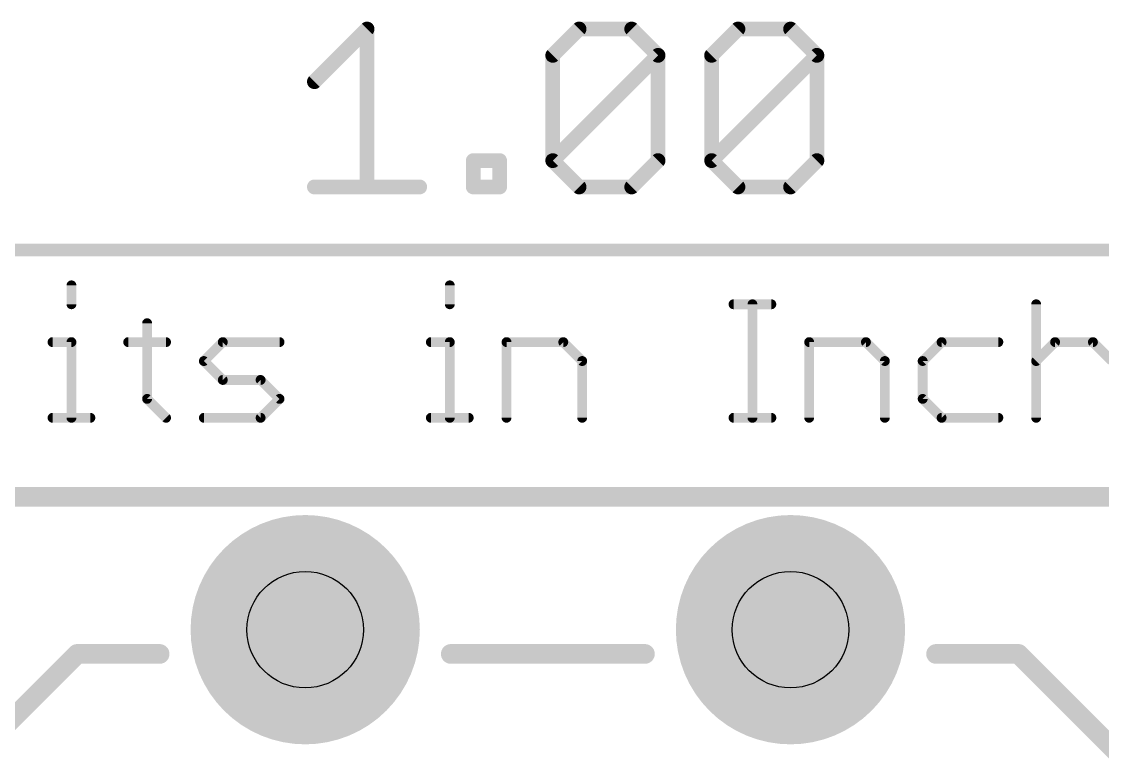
# Model space of a CAD drawing. Extents: x -39 to 68, y -12 to 30.
# Drawn here: x 7.28 to 18.41, y 22.75 to 30.29 of the extents above; entities that cross this region are included whole.
import ezdxf

# ---------------------------------------------------------------- set-up
doc = ezdxf.new("R2010")
doc.units = 0
for name, color, linetype in [('1', 12, 'CONTINUOUS'), ('16', 132, 'CONTINUOUS'), ('17', 110, 'CONTINUOUS'), ('20', 31, 'CONTINUOUS'), ('21', 41, 'CONTINUOUS'), ('29', 253, 'CONTINUOUS'), ('30', 253, 'CONTINUOUS'), ('44', 253, 'CONTINUOUS'), ('47', 253, 'CONTINUOUS')]:
    doc.layers.add(name, color=color, linetype=linetype)

# ---------------------------------------------------------------- blocks, each defined once
blk = doc.blocks.new('ROUNDP')
at = {"const_width": 0.5}
blk.add_lwpolyline([(0, -0.25, 1), (0, 0.25, 1), (0, -0.25)], format="xyb", dxfattribs=at)

msp = doc.modelspace()

# ---------------------------------------------------------------- linework, layer by layer
at = {"layer": '1', "const_width": 0.2032}
msp.add_lwpolyline([(0, 25.4), (25.4, 25.4)], dxfattribs=at)
at = {"layer": '16', "const_width": 0.2032}
msp.add_lwpolyline([(25.4, 25.4), (0, 25.4)], dxfattribs=at)
at = {"layer": '20', "const_width": 0.2032}
msp.add_lwpolyline([(25.4, 25.4), (0, 25.4)], dxfattribs=at)
at = {"layer": '21', "const_width": 0.2032}
for points in [[(6.7, 22.63), (7.85, 23.78)], [(7.85, 23.78), (8.7, 23.78)], [(11.7, 23.78), (13.7, 23.78)], [(16.7, 23.78), (17.55, 23.78)], [(17.55, 23.78), (18.7, 22.63)]]:
    msp.add_lwpolyline(points, dxfattribs=at)
at = {"layer": '21', "const_width": 0.1016}
for points in [[(7.85, 23.8308, 1), (7.85, 23.7292)], [(7.8859, 23.7441, 1), (7.8141, 23.8159)], [(8.7, 23.7292, 1), (8.7, 23.8308)], [(11.7, 23.8308, 1), (11.7, 23.7292)], [(13.7, 23.7292, 1), (13.7, 23.8308)], [(16.7, 23.8308, 1), (16.7, 23.7292)], [(17.5859, 23.8159, 1), (17.5141, 23.7441)], [(17.55, 23.7292, 1), (17.55, 23.8308)]]:
    msp.add_lwpolyline(points, format="xyb", dxfattribs=at)
at = {"layer": '44'}
for centre in [(10.2, 24.03), (15.2, 24.03)]:
    msp.add_circle(centre, 0.6, dxfattribs=at)
at = {"layer": '47'}
for points, const_width in [([(10.2948, 29.6754), (10.8371, 30.2177)], 0.1524), ([(10.8371, 30.2177), (10.8371, 28.5907)], 0.1524), ([(12.7505, 29.9465), (13.0217, 30.2177)], 0.1524), ([(13.0217, 30.2177), (13.564, 30.2177)], 0.1524), ([(13.564, 30.2177), (13.8352, 29.9465)], 0.1524), ([(14.3877, 29.9465), (14.6589, 30.2177)], 0.1524), ([(14.6589, 30.2177), (15.2012, 30.2177)], 0.1524), ([(15.2012, 30.2177), (15.4724, 29.9465)], 0.1524), ([(12.7505, 28.8619), (12.7505, 29.9465)], 0.1524), ([(12.7505, 28.8619), (13.8352, 29.9465)], 0.1524), ([(13.8352, 29.9465), (13.8352, 28.8619)], 0.1524), ([(14.3877, 28.8619), (14.3877, 29.9465)], 0.1524), ([(14.3877, 28.8619), (15.4724, 29.9465)], 0.1524), ([(15.4724, 29.9465), (15.4724, 28.8619)], 0.1524), ([(11.932, 28.5907), (11.932, 28.8619)], 0.1524), ([(11.932, 28.8619), (12.2031, 28.8619)], 0.1524), ([(12.2031, 28.8619), (12.2031, 28.5907)], 0.1524), ([(13.0217, 28.5907), (12.7505, 28.8619)], 0.1524), ([(13.8352, 28.8619), (13.564, 28.5907)], 0.1524), ([(14.6589, 28.5907), (14.3877, 28.8619)], 0.1524), ([(15.4724, 28.8619), (15.2012, 28.5907)], 0.1524), ([(10.2948, 28.5907), (11.3795, 28.5907)], 0.1524), ([(12.2031, 28.5907), (11.932, 28.5907)], 0.1524), ([(13.564, 28.5907), (13.0217, 28.5907)], 0.1524), ([(15.2012, 28.5907), (14.6589, 28.5907)], 0.1524), ([(25.335, 27.94), (0.065, 27.94)], 0.13), ([(7.7915, 27.5771), (7.7915, 27.3822)], 0.1016), ([(11.6895, 27.5771), (11.6895, 27.3822)], 0.1016), ([(14.613, 27.3822), (15.0028, 27.3822)], 0.1016), ([(14.8079, 26.2128), (14.8079, 27.3822)], 0.1016), ([(17.7314, 27.3822), (17.7314, 26.2128)], 0.1016), ([(8.5711, 27.1873), (8.5711, 26.4077)], 0.1016), ([(7.5966, 26.9924), (7.7915, 26.9924)], 0.1016), ([(7.7915, 26.9924), (7.7915, 26.2128)], 0.1016), ([(8.3762, 26.9924), (8.766, 26.9924)], 0.1016), ([(9.1558, 26.7975), (9.3507, 26.9924)], 0.1016), ([(9.3507, 26.9924), (9.9354, 26.9924)], 0.1016), ([(11.4946, 26.9924), (11.6895, 26.9924)], 0.1016), ([(11.6895, 26.9924), (11.6895, 26.2128)], 0.1016), ([(12.2742, 26.2128), (12.2742, 26.9924)], 0.1016), ([(12.2742, 26.9924), (12.8589, 26.9924)], 0.1016), ([(12.8589, 26.9924), (13.0538, 26.7975)], 0.1016), ([(15.3926, 26.2128), (15.3926, 26.9924)], 0.1016), ([(15.3926, 26.9924), (15.9773, 26.9924)], 0.1016), ([(15.9773, 26.9924), (16.1722, 26.7975)], 0.1016), ([(16.7569, 26.9924), (16.562, 26.7975)], 0.1016), ([(17.3416, 26.9924), (16.7569, 26.9924)], 0.1016), ([(17.7314, 26.7975), (17.9263, 26.9924)], 0.1016), ([(17.9263, 26.9924), (18.3161, 26.9924)], 0.1016), ([(18.3161, 26.9924), (18.511, 26.7975)], 0.1016), ([(9.3507, 26.6026), (9.1558, 26.7975)], 0.1016), ([(13.0538, 26.7975), (13.0538, 26.2128)], 0.1016), ([(16.1722, 26.7975), (16.1722, 26.2128)], 0.1016), ([(16.562, 26.7975), (16.562, 26.4077)], 0.1016), ([(9.7405, 26.6026), (9.3507, 26.6026)], 0.1016), ([(9.9354, 26.4077), (9.7405, 26.6026)], 0.1016), ([(8.5711, 26.4077), (8.766, 26.2128)], 0.1016), ([(9.7405, 26.2128), (9.9354, 26.4077)], 0.1016), ([(16.562, 26.4077), (16.7569, 26.2128)], 0.1016), ([(7.5966, 26.2128), (7.9864, 26.2128)], 0.1016), ([(9.1558, 26.2128), (9.7405, 26.2128)], 0.1016), ([(11.4946, 26.2128), (11.8844, 26.2128)], 0.1016), ([(14.613, 26.2128), (15.0028, 26.2128)], 0.1016), ([(16.7569, 26.2128), (17.3416, 26.2128)], 0.1016)]:
    msp.add_lwpolyline(points, dxfattribs=dict(at, const_width=const_width))
for points, const_width in [([(10.8752, 30.2177, 1), (10.799, 30.2177)], 0.0762), ([(10.8641, 30.1907, 1), (10.8102, 30.2446)], 0.0762), ([(13.0217, 30.2558, 1), (13.0217, 30.1796)], 0.0762), ([(13.0486, 30.1907, 1), (12.9948, 30.2446)], 0.0762), ([(13.591, 30.2446, 1), (13.5371, 30.1907)], 0.0762), ([(13.564, 30.1796, 1), (13.564, 30.2558)], 0.0762), ([(14.6589, 30.2558, 1), (14.6589, 30.1796)], 0.0762), ([(14.6858, 30.1907, 1), (14.6319, 30.2446)], 0.0762), ([(15.2281, 30.2446, 1), (15.1743, 30.1907)], 0.0762), ([(15.2012, 30.1796, 1), (15.2012, 30.2558)], 0.0762), ([(12.7886, 29.9465, 1), (12.7124, 29.9465)], 0.0762), ([(12.7236, 29.9735, 1), (12.7775, 29.9196)], 0.0762), ([(13.8733, 29.9465, 1), (13.7971, 29.9465)], 0.0762), ([(13.8621, 29.9196, 1), (13.8083, 29.9735)], 0.0762), ([(13.8083, 29.9196, 1), (13.8621, 29.9735)], 0.0762), ([(14.4258, 29.9465, 1), (14.3496, 29.9465)], 0.0762), ([(14.3608, 29.9735, 1), (14.4146, 29.9196)], 0.0762), ([(15.5105, 29.9465, 1), (15.4343, 29.9465)], 0.0762), ([(15.4993, 29.9196, 1), (15.4454, 29.9735)], 0.0762), ([(15.4454, 29.9196, 1), (15.4993, 29.9735)], 0.0762), ([(10.2679, 29.7023, 1), (10.3218, 29.6484)], 0.0762), ([(11.9701, 28.8619, 1), (11.8939, 28.8619)], 0.0762), ([(11.932, 28.9, 1), (11.932, 28.8238)], 0.0762), ([(12.2412, 28.8619, 1), (12.165, 28.8619)], 0.0762), ([(12.2031, 28.8238, 1), (12.2031, 28.9)], 0.0762), ([(12.7775, 28.8888, 1), (12.7236, 28.8349)], 0.0762), ([(12.7236, 28.8888, 1), (12.7775, 28.8349)], 0.0762), ([(12.7124, 28.8619, 1), (12.7886, 28.8619)], 0.0762), ([(13.7971, 28.8619, 1), (13.8733, 28.8619)], 0.0762), ([(13.8621, 28.8349, 1), (13.8083, 28.8888)], 0.0762), ([(14.4146, 28.8888, 1), (14.3608, 28.8349)], 0.0762), ([(14.3608, 28.8888, 1), (14.4146, 28.8349)], 0.0762), ([(14.3496, 28.8619, 1), (14.4258, 28.8619)], 0.0762), ([(15.4343, 28.8619, 1), (15.5105, 28.8619)], 0.0762), ([(15.4993, 28.8349, 1), (15.4454, 28.8888)], 0.0762), ([(10.2948, 28.6288, 1), (10.2948, 28.5526)], 0.0762), ([(10.799, 28.5907, 1), (10.8752, 28.5907)], 0.0762), ([(11.3795, 28.5526, 1), (11.3795, 28.6288)], 0.0762), ([(11.932, 28.6288, 1), (11.932, 28.5526)], 0.0762), ([(11.8939, 28.5907, 1), (11.9701, 28.5907)], 0.0762), ([(12.165, 28.5907, 1), (12.2412, 28.5907)], 0.0762), ([(12.2031, 28.5526, 1), (12.2031, 28.6288)], 0.0762), ([(13.0217, 28.6288, 1), (13.0217, 28.5526)], 0.0762), ([(12.9948, 28.5638, 1), (13.0486, 28.6176)], 0.0762), ([(13.5371, 28.6176, 1), (13.591, 28.5638)], 0.0762), ([(13.564, 28.5526, 1), (13.564, 28.6288)], 0.0762), ([(14.6589, 28.6288, 1), (14.6589, 28.5526)], 0.0762), ([(14.6319, 28.5638, 1), (14.6858, 28.6176)], 0.0762), ([(15.1743, 28.6176, 1), (15.2281, 28.5638)], 0.0762), ([(15.2012, 28.5526, 1), (15.2012, 28.6288)], 0.0762), ([(7.8169, 27.5771, 1), (7.7661, 27.5771)], 0.0508), ([(11.7149, 27.5771, 1), (11.6641, 27.5771)], 0.0508), ([(7.7661, 27.3822, 1), (7.8169, 27.3822)], 0.0508), ([(11.6641, 27.3822, 1), (11.7149, 27.3822)], 0.0508), ([(14.613, 27.4076, 1), (14.613, 27.3568)], 0.0508), ([(14.8333, 27.3822, 1), (14.7825, 27.3822)], 0.0508), ([(15.0028, 27.3568, 1), (15.0028, 27.4076)], 0.0508), ([(17.7568, 27.3822, 1), (17.706, 27.3822)], 0.0508), ([(8.5965, 27.1873, 1), (8.5457, 27.1873)], 0.0508), ([(7.5966, 27.0178, 1), (7.5966, 26.967)], 0.0508), ([(7.8169, 26.9924, 1), (7.7661, 26.9924)], 0.0508), ([(7.7915, 26.967, 1), (7.7915, 27.0178)], 0.0508), ([(8.3762, 27.0178, 1), (8.3762, 26.967)], 0.0508), ([(8.766, 26.967, 1), (8.766, 27.0178)], 0.0508), ([(9.3507, 27.0178, 1), (9.3507, 26.967)], 0.0508), ([(9.3686, 26.9744, 1), (9.3327, 27.0104)], 0.0508), ([(9.9354, 26.967, 1), (9.9354, 27.0178)], 0.0508), ([(11.4946, 27.0178, 1), (11.4946, 26.967)], 0.0508), ([(11.7149, 26.9924, 1), (11.6641, 26.9924)], 0.0508), ([(11.6895, 26.967, 1), (11.6895, 27.0178)], 0.0508), ([(12.2996, 26.9924, 1), (12.2488, 26.9924)], 0.0508), ([(12.2742, 27.0178, 1), (12.2742, 26.967)], 0.0508), ([(12.8768, 27.0104, 1), (12.8409, 26.9744)], 0.0508), ([(12.8589, 26.967, 1), (12.8589, 27.0178)], 0.0508), ([(15.418, 26.9924, 1), (15.3672, 26.9924)], 0.0508), ([(15.3926, 27.0178, 1), (15.3926, 26.967)], 0.0508), ([(15.9952, 27.0104, 1), (15.9593, 26.9744)], 0.0508), ([(15.9773, 26.967, 1), (15.9773, 27.0178)], 0.0508), ([(16.7569, 27.0178, 1), (16.7569, 26.967)], 0.0508), ([(16.7748, 26.9744, 1), (16.7389, 27.0104)], 0.0508), ([(17.3416, 26.967, 1), (17.3416, 27.0178)], 0.0508), ([(17.9263, 27.0178, 1), (17.9263, 26.967)], 0.0508), ([(17.9442, 26.9744, 1), (17.9083, 27.0104)], 0.0508), ([(18.334, 27.0104, 1), (18.2981, 26.9744)], 0.0508), ([(18.3161, 26.967, 1), (18.3161, 27.0178)], 0.0508), ([(9.1737, 26.8155, 1), (9.1378, 26.7795)], 0.0508), ([(9.1378, 26.8155, 1), (9.1737, 26.7795)], 0.0508), ([(13.0792, 26.7975, 1), (13.0284, 26.7975)], 0.0508), ([(13.0358, 26.7795, 1), (13.0717, 26.8155)], 0.0508), ([(16.1976, 26.7975, 1), (16.1468, 26.7975)], 0.0508), ([(16.1542, 26.7795, 1), (16.1901, 26.8155)], 0.0508), ([(16.544, 26.8155, 1), (16.5799, 26.7795)], 0.0508), ([(16.5874, 26.7975, 1), (16.5366, 26.7975)], 0.0508), ([(17.7134, 26.8155, 1), (17.7493, 26.7795)], 0.0508), ([(9.3507, 26.628, 1), (9.3507, 26.5772)], 0.0508), ([(9.3327, 26.5846, 1), (9.3686, 26.6206)], 0.0508), ([(9.7584, 26.6206, 1), (9.7225, 26.5846)], 0.0508), ([(9.7405, 26.5772, 1), (9.7405, 26.628)], 0.0508), ([(8.589, 26.4257, 1), (8.5531, 26.3897)], 0.0508), ([(8.5457, 26.4077, 1), (8.5965, 26.4077)], 0.0508), ([(9.9533, 26.3897, 1), (9.9174, 26.4257)], 0.0508), ([(9.9174, 26.3897, 1), (9.9533, 26.4257)], 0.0508), ([(16.5799, 26.4257, 1), (16.544, 26.3897)], 0.0508), ([(16.5366, 26.4077, 1), (16.5874, 26.4077)], 0.0508), ([(7.5966, 26.2382, 1), (7.5966, 26.1874)], 0.0508), ([(7.7661, 26.2128, 1), (7.8169, 26.2128)], 0.0508), ([(7.9864, 26.1874, 1), (7.9864, 26.2382)], 0.0508), ([(8.748, 26.1948, 1), (8.7839, 26.2308)], 0.0508), ([(9.1558, 26.2382, 1), (9.1558, 26.1874)], 0.0508), ([(9.7225, 26.2308, 1), (9.7584, 26.1948)], 0.0508), ([(9.7405, 26.1874, 1), (9.7405, 26.2382)], 0.0508), ([(11.4946, 26.2382, 1), (11.4946, 26.1874)], 0.0508), ([(11.6641, 26.2128, 1), (11.7149, 26.2128)], 0.0508), ([(11.8844, 26.1874, 1), (11.8844, 26.2382)], 0.0508), ([(12.2488, 26.2128, 1), (12.2996, 26.2128)], 0.0508), ([(13.0284, 26.2128, 1), (13.0792, 26.2128)], 0.0508), ([(14.613, 26.2382, 1), (14.613, 26.1874)], 0.0508), ([(14.7825, 26.2128, 1), (14.8333, 26.2128)], 0.0508), ([(15.0028, 26.1874, 1), (15.0028, 26.2382)], 0.0508), ([(15.3672, 26.2128, 1), (15.418, 26.2128)], 0.0508), ([(16.1468, 26.2128, 1), (16.1976, 26.2128)], 0.0508), ([(16.7569, 26.2382, 1), (16.7569, 26.1874)], 0.0508), ([(16.7389, 26.1948, 1), (16.7748, 26.2308)], 0.0508), ([(17.3416, 26.1874, 1), (17.3416, 26.2382)], 0.0508), ([(17.706, 26.2128, 1), (17.7568, 26.2128)], 0.0508)]:
    msp.add_lwpolyline(points, format="xyb", dxfattribs=dict(at, const_width=const_width))

# ---------------------------------------------------------------- block references
at = {"layer": '17', "xscale": 2.159, "yscale": 2.159, "rotation": 270}
for p in [(10.2, 24.03), (10.2, 24.03), (15.2, 24.03), (15.2, 24.03)]:
    msp.add_blockref('ROUNDP', p, dxfattribs=at)
at = {"layer": '29', "xscale": 2.3622, "yscale": 2.3622, "rotation": 270}
for p in [(10.2, 24.03), (15.2, 24.03)]:
    msp.add_blockref('ROUNDP', p, dxfattribs=at)
at = {"layer": '30', "xscale": 2.3622, "yscale": 2.3622, "rotation": 270}
for p in [(10.2, 24.03), (15.2, 24.03)]:
    msp.add_blockref('ROUNDP', p, dxfattribs=at)

doc.saveas('drawing.dxf')
